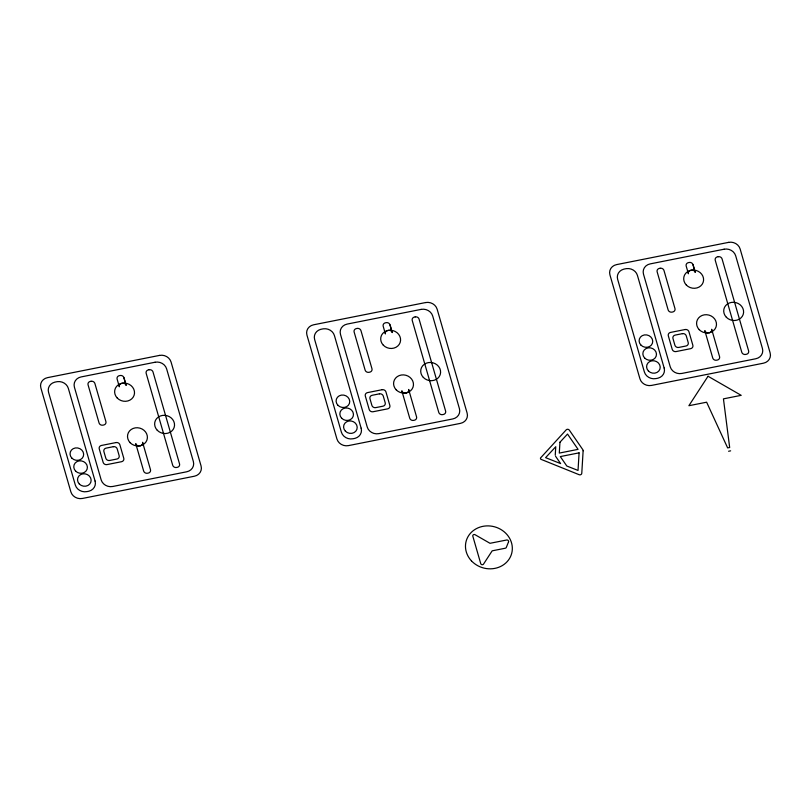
<?xml version="1.0" encoding="UTF-8"?>
<svg xmlns="http://www.w3.org/2000/svg" width="811" height="811" viewBox="0 0 811 811"><rect width="100%" height="100%" fill="white"/><g stroke="black" fill="none" stroke-linecap="round" stroke-linejoin="round"><path stroke-width="1.22" d="M555.251 455.164L555.748 446.739L545.6 457.657L560.614 463.578L555.565 456.248M728.602 451.251L730.63 450.845M693.03 264.7L695.25 272.395A3.163 2.859 15.1 0 0 691.398 270.185L690.637 270.337A3.163 2.859 15.1 0 0 688.407 273.753L686.187 266.059A3.163 2.859 15.1 0 1 688.417 262.632L689.178 262.48A3.163 2.859 15.1 0 1 693.03 264.7L694.51 270.134M390.02 324.876L392.24 332.581A3.163 2.859 15.1 0 0 388.398 330.371L387.628 330.523A3.163 2.859 15.1 0 0 385.407 333.939L383.187 326.235A3.163 2.859 15.1 0 1 385.407 322.819L386.168 322.666A3.163 2.859 15.1 0 1 390.02 324.876L391.51 330.32M123.951 377.733L126.171 385.428A3.163 2.859 15.1 0 0 122.329 383.218L121.559 383.37A3.163 2.859 15.1 0 0 119.339 386.786L117.119 379.082A3.163 2.859 15.1 0 1 119.339 375.665L120.099 375.513A3.163 2.859 15.1 0 1 123.951 377.733L125.441 383.167M559.945 442.228L559.296 453.085L578.071 449.355L567.528 434.067L559.945 442.228M579.084 452.852L578.03 470.441L566.818 466.021L560.31 456.583L579.084 452.852M583.129 450.784L581.781 473.259A1.967 1.784 15.1 0 1 579.135 474.709L540.815 459.249A2.159 1.957 15.1 0 1 540.471 458.043L566.2 429.85A1.967 1.774 15.1 0 1 569.352 430.165L582.815 449.689A1.977 1.794 15.1 0 1 583.139 450.774M508.578 541.768L506.328 547.384A1.581 1.429 15.1 0 1 505.253 548.236L492.176 550.831L483.447 564.233A1.541 1.399 15.1 0 1 482.464 564.699A1.592 1.44 15.1 0 1 480.781 563.787L472.772 536.02A1.541 1.399 15.1 0 1 473.077 535.037A1.592 1.44 15.1 0 1 474.901 534.621L490.006 543.299L506.855 539.964A1.581 1.429 15.1 0 1 508.568 541.768M708.033 376.253L688.874 405.723L706.634 402.195L727.639 447.905L729.667 447.5L723.442 398.86L741.193 395.332L708.033 376.253M159.524 355.4L47.535 377.642A9.489 8.576 15.1 0 0 40.864 387.901L70.851 491.821A9.489 8.576 15.1 0 0 82.398 498.461L194.397 476.219A9.489 8.576 15.1 0 0 201.067 465.96L171.07 362.041A9.489 8.576 15.1 0 0 159.524 355.4M425.593 302.554L313.604 324.795A9.489 8.576 15.1 0 0 306.933 335.055L336.92 438.974A9.489 8.576 15.1 0 0 348.466 445.614L460.466 423.362A9.489 8.576 15.1 0 0 467.126 413.113L437.139 309.194A9.489 8.576 15.1 0 0 425.593 302.554M728.602 242.367L616.603 264.609A9.489 8.576 15.1 0 0 609.933 274.868L639.93 378.788A9.489 8.576 15.1 0 0 651.476 385.428L763.465 363.186A9.489 8.576 15.1 0 0 770.136 352.927L740.149 249.007A9.489 8.576 15.1 0 0 728.602 242.367M155.083 362.233L81.08 376.933A9.489 8.576 15.1 0 0 74.409 387.192L101.152 479.848A9.489 8.576 15.1 0 0 112.699 486.488L186.702 471.789A9.489 8.576 15.1 0 0 193.363 461.53L166.63 368.873A9.489 8.576 15.1 0 0 155.083 362.233M421.152 309.386L347.149 324.086A9.489 8.576 15.1 0 0 340.478 334.345L367.221 427.002A9.489 8.576 15.1 0 0 378.767 433.642L452.771 418.942A9.489 8.576 15.1 0 0 459.431 408.683L432.699 316.026A9.489 8.576 15.1 0 0 421.152 309.386M724.152 249.2L650.158 263.899A9.489 8.576 15.1 0 0 643.488 274.159L670.231 366.815A9.489 8.576 15.1 0 0 681.767 373.455L755.771 358.756A9.489 8.576 15.1 0 0 762.441 348.497L735.699 255.84A9.489 8.576 15.1 0 0 724.152 249.2M91.055 381.282L90.285 381.434A3.163 2.859 15.1 0 0 88.064 384.86L99.054 422.947A3.163 2.859 15.1 0 0 102.906 425.157L103.676 425.005A3.163 2.859 15.1 0 0 105.896 421.588L94.897 383.502A3.163 2.859 15.1 0 0 91.055 381.282M149.153 369.745L148.393 369.897A3.163 2.859 15.1 0 0 146.162 373.313L172.702 465.261A3.163 2.859 15.1 0 0 176.545 467.471L177.315 467.318A3.163 2.859 15.1 0 0 179.535 463.902L153.005 371.955A3.163 2.859 15.1 0 0 149.153 369.745M357.124 328.435L356.353 328.587A3.163 2.859 15.1 0 0 354.133 332.013L365.122 370.1A3.163 2.859 15.1 0 0 368.975 372.31L369.735 372.158A3.163 2.859 15.1 0 0 371.965 368.741L360.966 330.655A3.163 2.859 15.1 0 0 357.124 328.435M415.222 316.898L414.462 317.05A3.163 2.859 15.1 0 0 412.231 320.467L438.771 412.414A3.163 2.859 15.1 0 0 442.613 414.624L443.384 414.472A3.163 2.859 15.1 0 0 445.604 411.055L419.074 319.108A3.163 2.859 15.1 0 0 415.222 316.898M660.124 268.259L659.363 268.411A3.163 2.859 15.1 0 0 657.143 271.827L668.132 309.914A3.163 2.859 15.1 0 0 671.984 312.123L672.745 311.971A3.163 2.859 15.1 0 0 674.965 308.555L663.976 270.469A3.163 2.859 15.1 0 0 660.124 268.259M718.232 256.712L717.461 256.864A3.163 2.859 15.1 0 0 715.241 260.28L741.771 352.227A3.163 2.859 15.1 0 0 745.623 354.437L746.384 354.285A3.163 2.859 15.1 0 0 748.614 350.869L722.074 258.932A3.163 2.859 15.1 0 0 718.232 256.712M116.034 442.563L101.466 445.452A3.163 2.859 15.1 0 0 99.246 448.878L103.149 462.382A3.163 2.859 15.1 0 0 106.991 464.591L121.559 461.702A3.163 2.859 15.1 0 0 123.779 458.286L119.876 444.773A3.163 2.859 15.1 0 0 116.034 442.563M382.103 389.716L367.535 392.605A3.163 2.859 15.1 0 0 365.315 396.021L369.218 409.535A3.163 2.859 15.1 0 0 373.06 411.745L387.617 408.856A3.163 2.859 15.1 0 0 389.848 405.439L385.945 391.926A3.163 2.859 15.1 0 0 382.103 389.716M685.102 329.53L670.545 332.419A3.163 2.859 15.1 0 0 668.325 335.845L672.218 349.348A3.163 2.859 15.1 0 0 676.07 351.568L690.627 348.669A3.163 2.859 15.1 0 0 692.847 345.253L688.955 331.75A3.163 2.859 15.1 0 0 685.102 329.53M113.347 446.689L106.119 448.128A3.163 2.859 15.1 0 0 103.889 451.545L105.825 458.256A3.163 2.859 15.1 0 0 109.678 460.466L116.906 459.036A3.163 2.859 15.1 0 0 119.136 455.61L117.2 448.909A3.163 2.859 15.1 0 0 113.347 446.689M379.416 393.842L372.188 395.281A3.163 2.859 15.1 0 0 369.958 398.698L371.894 405.409A3.163 2.859 15.1 0 0 375.746 407.619L382.974 406.189A3.163 2.859 15.1 0 0 385.195 402.763L383.258 396.052A3.163 2.859 15.1 0 0 379.416 393.842M682.416 333.656L675.188 335.095A3.163 2.859 15.1 0 0 672.968 338.511L674.904 345.222A3.163 2.859 15.1 0 0 678.756 347.432L685.984 346.003A3.163 2.859 15.1 0 0 688.204 342.577L686.268 335.876A3.163 2.859 15.1 0 0 682.416 333.656M140.364 445.715L139.593 445.868A3.163 2.859 15.1 0 1 135.751 443.647L143.648 471.029A3.163 2.859 15.1 0 0 147.501 473.239L148.261 473.087A3.163 2.859 15.1 0 0 150.481 469.67L142.584 442.299A3.163 2.859 15.1 0 1 140.364 445.715M406.433 392.869L405.662 393.021A3.163 2.859 15.1 0 1 401.82 390.801L409.717 418.182A3.163 2.859 15.1 0 0 413.569 420.392L414.33 420.24A3.163 2.859 15.1 0 0 416.55 416.824L408.653 389.452A3.163 2.859 15.1 0 1 406.433 392.869M709.432 332.682L708.672 332.834A3.163 2.859 15.1 0 1 704.82 330.624L712.727 357.996A3.163 2.859 15.1 0 0 716.569 360.206L717.34 360.054A3.163 2.859 15.1 0 0 719.56 356.637L711.663 329.266A3.163 2.859 15.1 0 1 709.432 332.682M664.158 368.022L637.416 275.365A9.489 8.576 15.1 0 0 626.558 268.613A31.365 28.355 15.1 0 0 623.629 269.201A9.489 8.576 15.1 0 0 617.637 279.298L644.37 371.945A9.489 8.576 15.1 0 0 655.917 378.585A31.365 28.355 15.1 0 0 658.167 378.119A9.489 8.576 15.1 0 0 664.158 368.022M361.148 428.208L334.416 335.551A9.489 8.576 15.1 0 0 323.559 328.8A31.365 28.355 15.1 0 0 320.619 329.378A9.489 8.576 15.1 0 0 314.627 339.474L341.37 432.131A9.489 8.576 15.1 0 0 352.917 438.771A31.365 28.355 15.1 0 0 355.157 438.305A9.489 8.576 15.1 0 0 361.148 428.208M95.08 481.055L68.347 388.398A9.489 8.576 15.1 0 0 57.49 381.646A31.365 28.355 15.1 0 0 54.55 382.224A9.489 8.576 15.1 0 0 48.559 392.331L75.301 484.978A9.489 8.576 15.1 0 0 86.848 491.618A31.365 28.355 15.1 0 0 89.088 491.152A9.489 8.576 15.1 0 0 95.08 481.055M471.434 560.847A23.58 21.319 15.1 0 0 511.163 555.089A23.58 21.319 15.1 0 0 484.106 526.136A23.58 21.319 15.1 0 0 471.434 560.847M686.329 285.026A10.026 9.063 15.1 0 0 703.157 282.319A10.026 9.063 15.1 0 0 691.448 270.185A10.026 9.063 15.1 0 0 686.329 285.026M726.342 317.243A10.026 9.063 15.1 0 0 743.17 314.546A10.026 9.063 15.1 0 0 731.461 302.402A10.026 9.063 15.1 0 0 726.342 317.243M699.214 329.671A10.026 9.063 15.1 0 0 716.042 326.975A10.026 9.063 15.1 0 0 704.333 314.83A10.026 9.063 15.1 0 0 699.214 329.671M640.913 345.08A6.863 6.204 15.1 0 0 652.429 343.235A6.863 6.204 15.1 0 0 644.421 334.923A6.863 6.204 15.1 0 0 640.913 345.08M644.654 358.026A6.863 6.204 15.1 0 0 656.17 356.181A6.863 6.204 15.1 0 0 648.161 347.868A6.863 6.204 15.1 0 0 644.654 358.026M648.394 370.982A6.863 6.204 15.1 0 0 659.911 369.137A6.863 6.204 15.1 0 0 651.892 360.824A6.863 6.204 15.1 0 0 648.394 370.982M117.26 398.049A10.026 9.063 15.1 0 0 134.079 395.352A10.026 9.063 15.1 0 0 122.38 383.208A10.026 9.063 15.1 0 0 117.26 398.049M157.273 430.276A10.026 9.063 15.1 0 0 174.101 427.579A10.026 9.063 15.1 0 0 162.393 415.435A10.026 9.063 15.1 0 0 157.273 430.276M130.145 442.705A10.026 9.063 15.1 0 0 146.963 439.998A10.026 9.063 15.1 0 0 135.265 427.863A10.026 9.063 15.1 0 0 130.145 442.705M71.844 458.114A6.863 6.204 15.1 0 0 83.361 456.258A6.863 6.204 15.1 0 0 75.342 447.956A6.863 6.204 15.1 0 0 71.844 458.114M75.575 471.059A6.863 6.204 15.1 0 0 87.091 469.214A6.863 6.204 15.1 0 0 79.083 460.901A6.863 6.204 15.1 0 0 75.575 471.059M79.316 484.015A6.863 6.204 15.1 0 0 90.832 482.17A6.863 6.204 15.1 0 0 82.823 473.857A6.863 6.204 15.1 0 0 79.316 484.015M383.329 345.202A10.026 9.063 15.1 0 0 400.147 342.506A10.026 9.063 15.1 0 0 388.449 330.361A10.026 9.063 15.1 0 0 383.329 345.202M423.342 377.429A10.026 9.063 15.1 0 0 440.17 374.723A10.026 9.063 15.1 0 0 428.461 362.588A10.026 9.063 15.1 0 0 423.342 377.429M396.214 389.848A10.026 9.063 15.1 0 0 413.032 387.151A10.026 9.063 15.1 0 0 401.333 375.006A10.026 9.063 15.1 0 0 396.214 389.848M337.913 405.267A6.863 6.204 15.1 0 0 349.429 403.412A6.863 6.204 15.1 0 0 341.411 395.099A6.863 6.204 15.1 0 0 337.913 405.267M341.644 418.212A6.863 6.204 15.1 0 0 353.16 416.367A6.863 6.204 15.1 0 0 345.151 408.055A6.863 6.204 15.1 0 0 341.644 418.212M345.385 431.168A6.863 6.204 15.1 0 0 356.901 429.323A6.863 6.204 15.1 0 0 348.892 421.01A6.863 6.204 15.1 0 0 345.385 431.168"/></g></svg>
